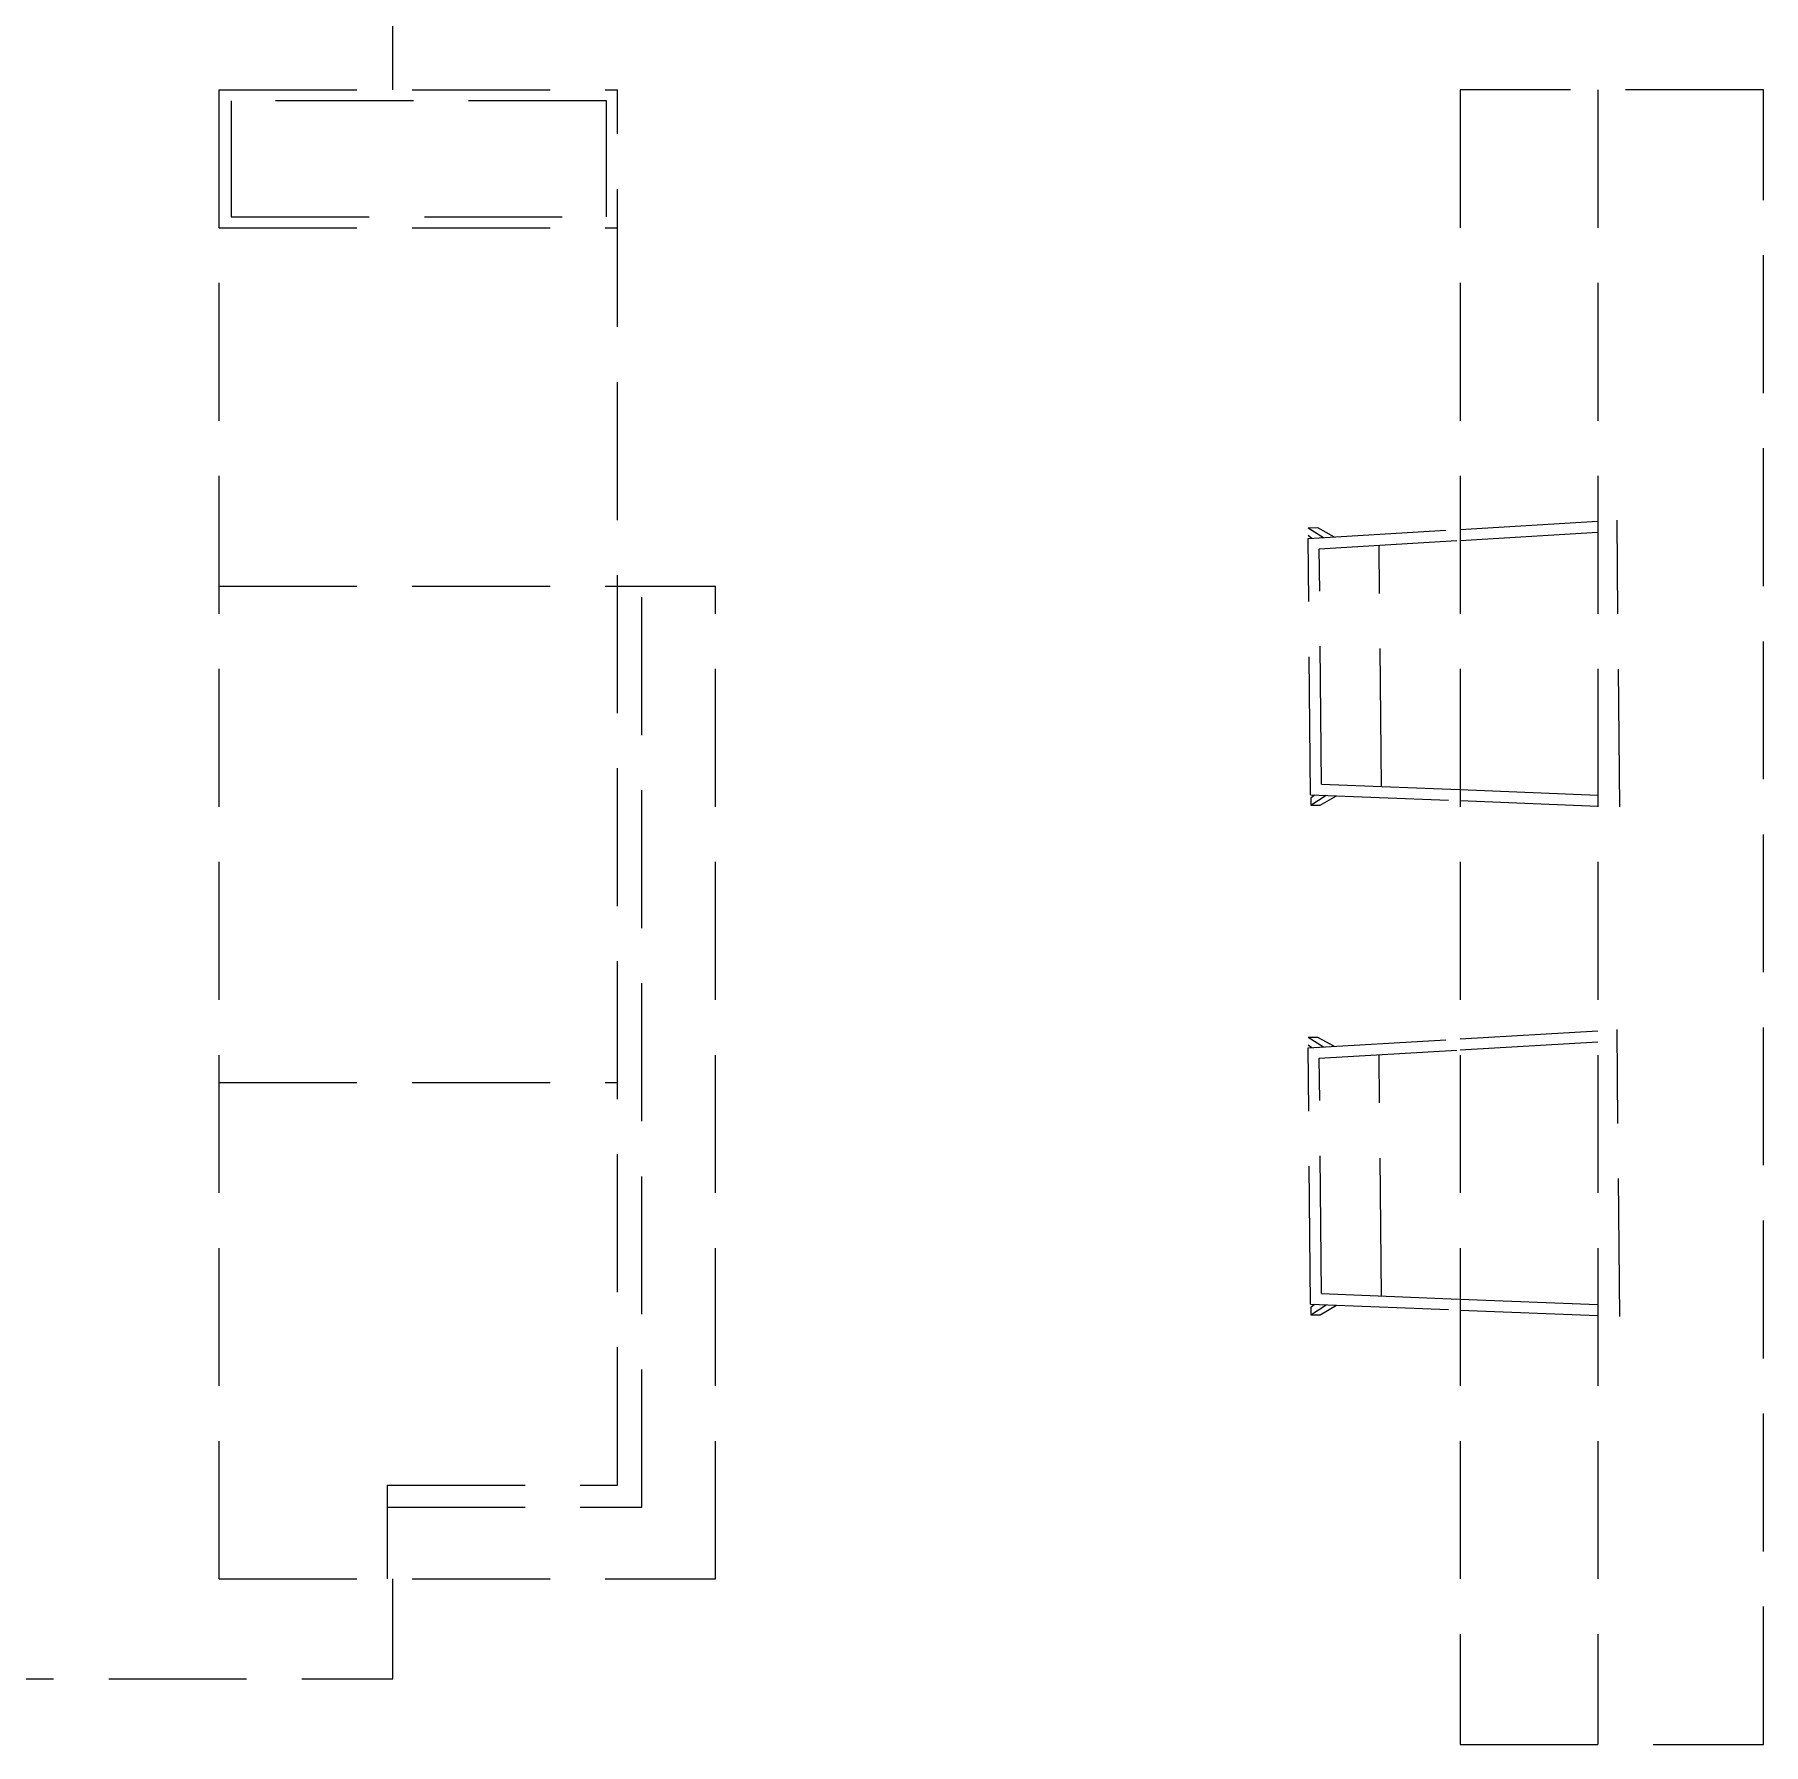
# Model space of a CAD drawing. Extents: x 2803505 to 5851001, y -1372902 to 24339.
# Drawn here: x 3262528 to 3265662, y -946023 to -942923 of the extents above; entities that cross this region are included whole.
import ezdxf

# ---------------------------------------------------------------- set-up
doc = ezdxf.new("R2010")
doc.units = 0
doc.header["$LTSCALE"] = 1000
doc.header["$MEASUREMENT"] = 0
doc.linetypes.add('A户型$0$DASH', pattern=[0.35, 0.25, -0.1])
doc.layers.get('0').update_dxf_attribs({"linetype": 'CONTINUOUS'})
doc.layers.add('!!电气', color=1, linetype='CONTINUOUS')
doc.layers.add('5fur', color=175, linetype='CONTINUOUS')

# ---------------------------------------------------------------- blocks, each defined once
blk = doc.blocks.new('FGDGDGRDGRRD')
at = {"layer": '5fur', "color": 252, "linetype": 'A户型$0$DASH'}
for p, q in [((426049.7, 366458.3), (426049.7, 366694.8)), ((425734.9, 363758.3), (425734.9, 366458.3)), ((425734.9, 366458.3), (426457.1, 366458.3)), ((426457.1, 363928.3), (426457.1, 366458.3)), ((428534.8, 366458.3), (427984.8, 366458.3)), ((427984.8, 366458.3), (427984.8, 363458.3)), ((428234.8, 366458.3), (428234.8, 363458.3)), ((428534.8, 363458.3), (428534.8, 366458.3)), ((426437.1, 366438.3), (425757.1, 366438.3)), ((425757.1, 366438.3), (425757.1, 366228.3)), ((426437.1, 366228.3), (426437.1, 366438.3)), ((425734.9, 366208.3), (426457.1, 366208.3)), ((425757.1, 366228.3), (426437.1, 366228.3)), ((427984.8, 365661.4), (428269.5, 365678.2)), ((428274.6, 365158.1), (428269.5, 365678.2)), ((427709.2, 365664.3), (427726.5, 365664.5)), ((427709.2, 365664.3), (427737.5, 365646.7)), ((427709.3, 365650.7), (427716.2, 365645.4)), ((427709.4, 365645), (427984.8, 365661.4)), ((427713.9, 365180.3), (427709.4, 365645)), ((427726.5, 365664.5), (427756.5, 365647.8)), ((427729.6, 365626.2), (427984.8, 365641.3)), ((427984.8, 365641.3), (428269.7, 365658.2)), ((427733.7, 365199.5), (427729.6, 365626.2)), ((427842.2, 365195.2), (427837.9, 365632.6)), ((425734.9, 365558.3), (426634.9, 365558.3)), ((426501.6, 363888.3), (426501.6, 365558.3)), ((426634.9, 363758.3), (426634.9, 365558.3)), ((427733.7, 365199.5), (427984.8, 365189.6)), ((427713.9, 365180.3), (427984.8, 365169.6)), ((427714, 365174.6), (427720.8, 365180)), ((427714, 365174.6), (427714.1, 365161)), ((427714.1, 365161), (427742, 365179.2)), ((427731.4, 365161.2), (427761.1, 365178.4)), ((427984.8, 365189.6), (428274.4, 365178.1)), ((427984.8, 365169.6), (428274.6, 365158.1)), ((427714.1, 365161), (427731.4, 365161.2)), ((427709.2, 364740.6), (427726.5, 364740.7)), ((427709.2, 364740.6), (427737.5, 364722.9)), ((427709.3, 364727), (427716.2, 364721.7)), ((427709.4, 364721.3), (427984.8, 364737.6)), ((427726.5, 364740.7), (427756.5, 364724.1)), ((427984.8, 364737.6), (428269.5, 364754.5)), ((427984.8, 364717.6), (428269.7, 364734.4)), ((428274.6, 364234.3), (428269.5, 364754.5)), ((427713.9, 364256.6), (427709.4, 364721.3)), ((427729.6, 364702.4), (427984.8, 364717.6)), ((427733.7, 364275.8), (427729.6, 364702.4)), ((427842.2, 364271.5), (427837.9, 364708.9)), ((425734.9, 364658.3), (426457.1, 364658.3)), ((427713.9, 364256.6), (427984.8, 364245.8)), ((427714, 364250.9), (427720.8, 364256.3)), ((427714.1, 364237.3), (427742, 364255.4)), ((427731.4, 364237.4), (427761.1, 364254.7)), ((427733.7, 364275.8), (427984.8, 364265.8)), ((427984.8, 364265.8), (428274.4, 364254.4)), ((427714, 364250.9), (427714.1, 364237.3)), ((427714.1, 364237.3), (427731.4, 364237.4)), ((427984.8, 364245.8), (428274.6, 364234.3)), ((426039.6, 363928.3), (426457.1, 363928.3)), ((426039.6, 363928.3), (426039.6, 363758.3)), ((426039.6, 363888.3), (426501.6, 363888.3)), ((425734.9, 363758.3), (426634.9, 363758.3)), ((426049.7, 363577.1), (426049.7, 363758.3)), ((423434.8, 363577.1), (426049.7, 363577.1)), ((427984.8, 363458.3), (428534.8, 363458.3))]:
    blk.add_line(p, q, dxfattribs=at)
blk = doc.blocks.new('A$C1C403CBE')
blk.add_blockref('FGDGDGRDGRRD', (-419334.8, -361558.3))

msp = doc.modelspace()

# ---------------------------------------------------------------- block references
at = {"layer": '!!电气'}
msp.add_blockref('A$C1C403CBE', (3256462.1, -947922.9), dxfattribs=at)

doc.saveas('drawing.dxf')
